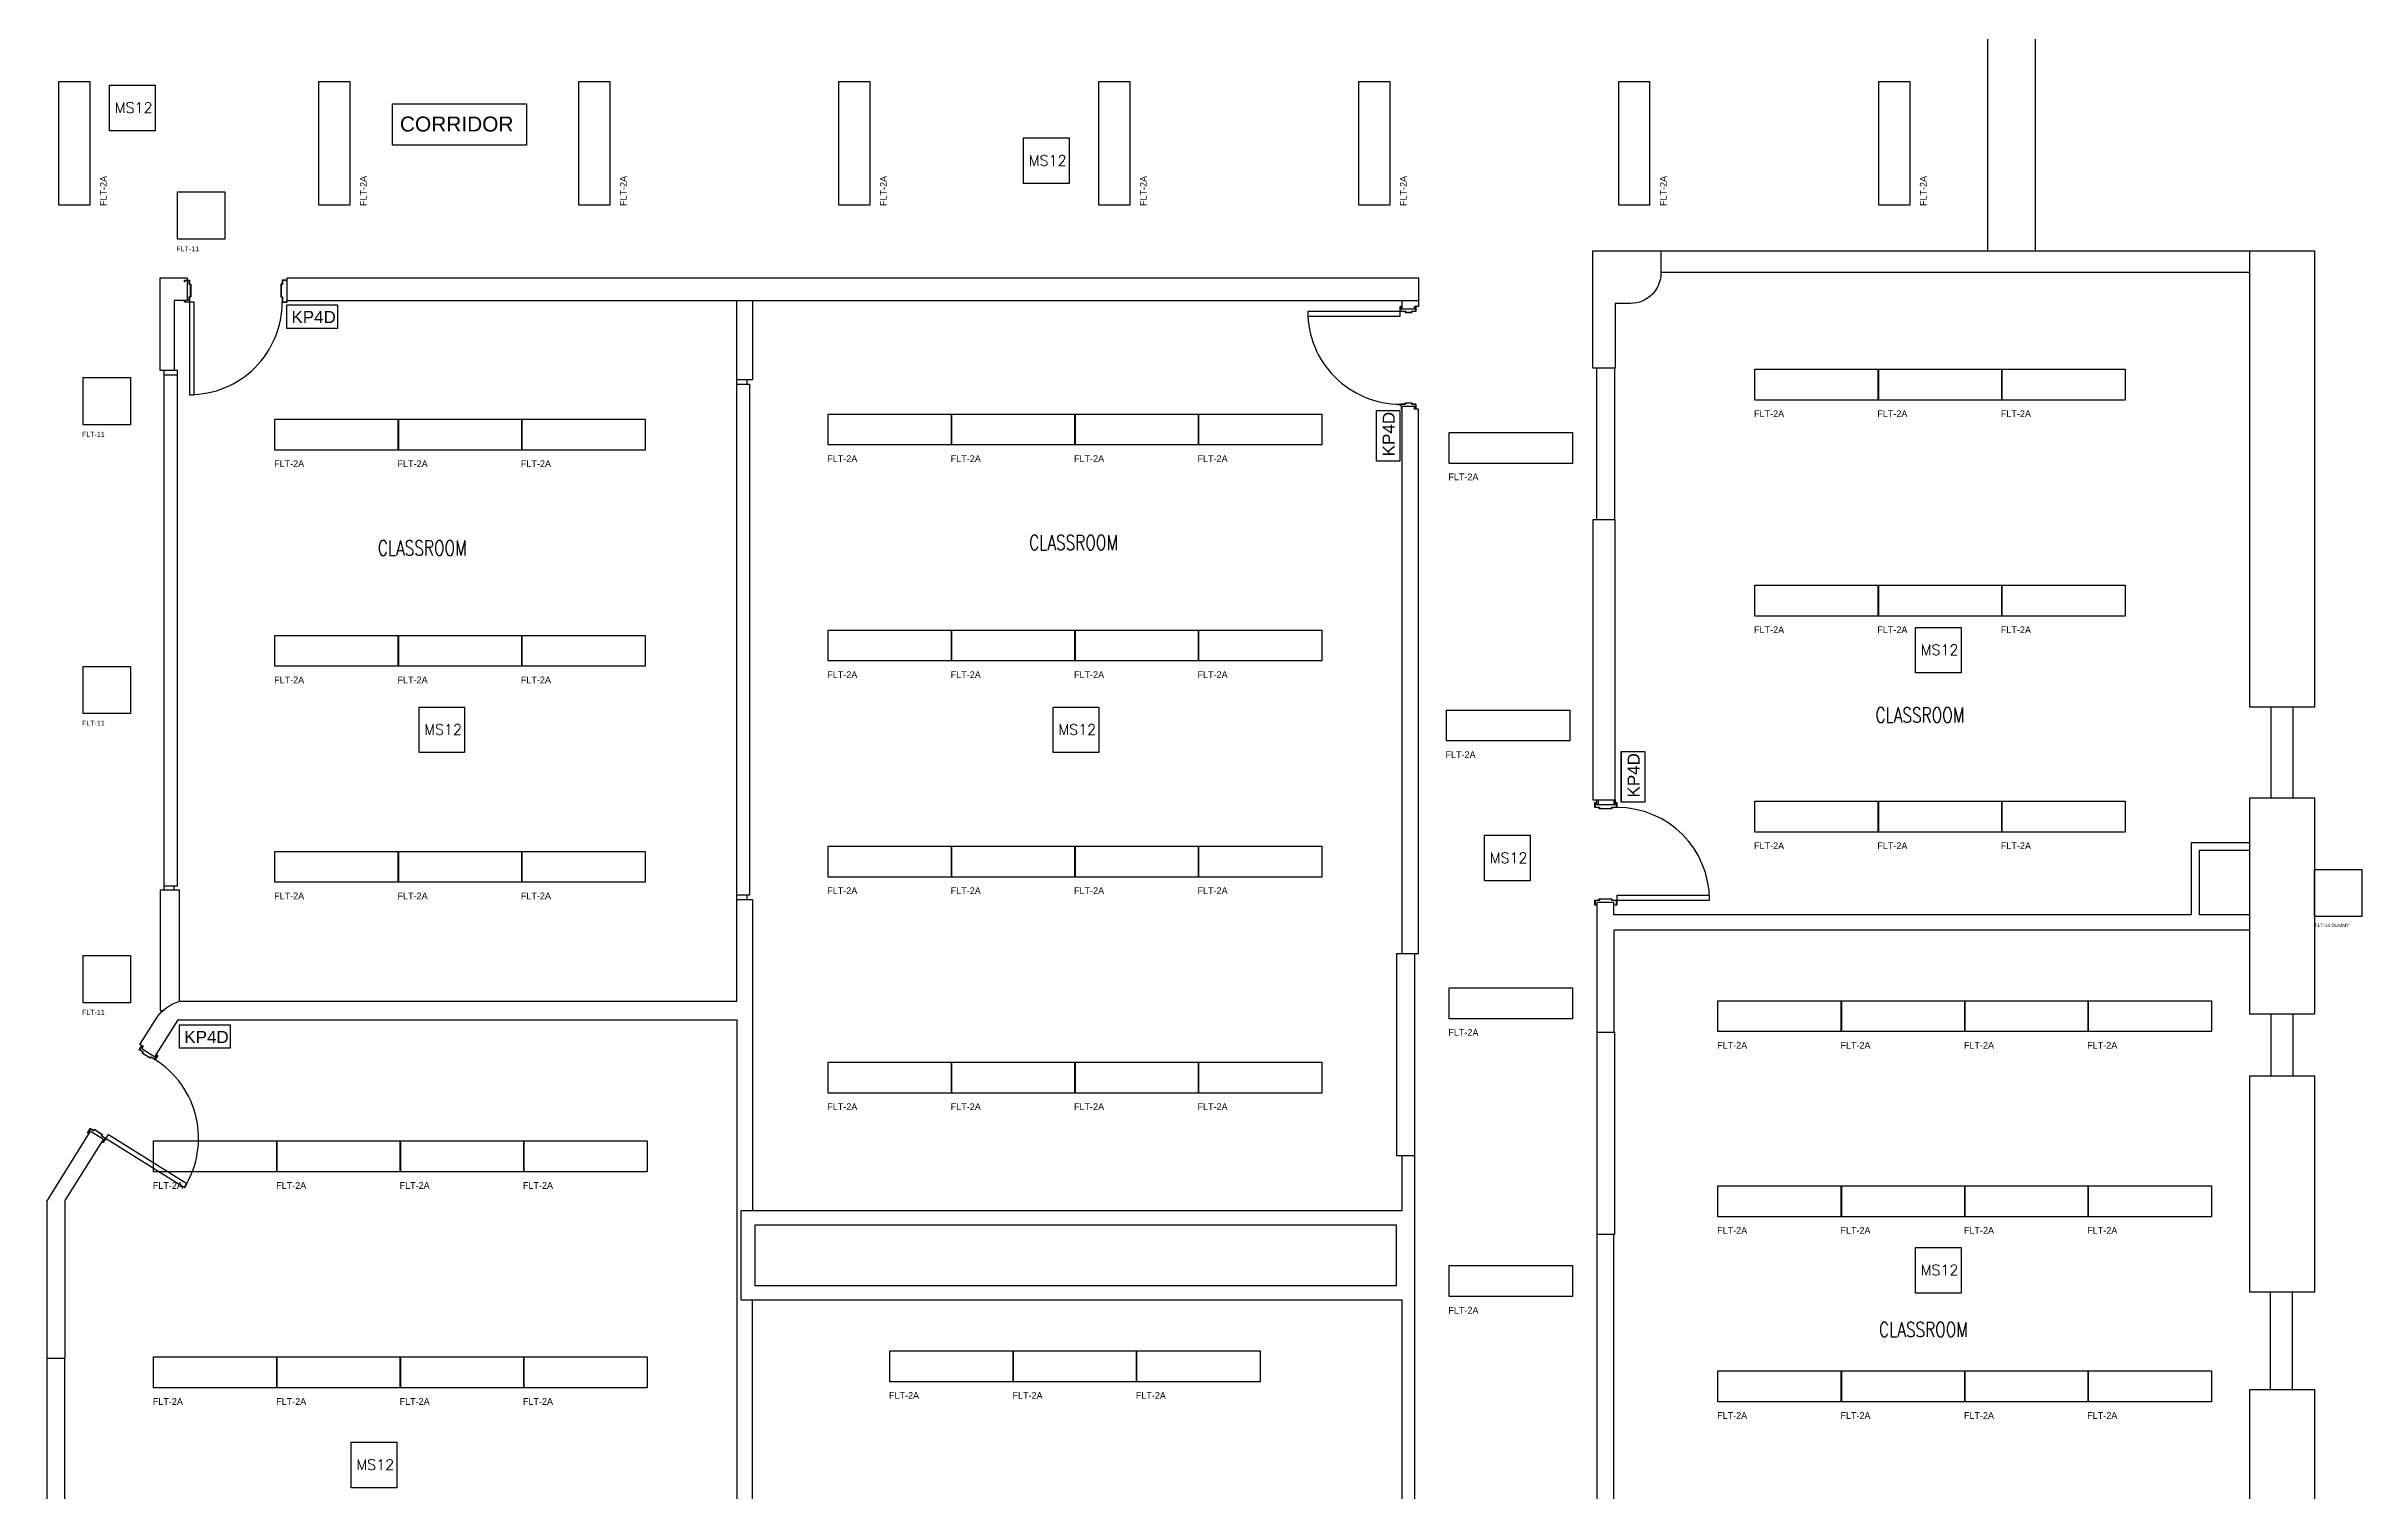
# Model space of a CAD drawing. Header units: feet. Extents: x 0 to 4382, y 0 to 3475.
# Drawn here: x 1947 to 3320, y 827 to 1684 of the extents above; entities that cross this region are included whole.
import ezdxf
from ezdxf.enums import TextEntityAlignment as Align

# ---------------------------------------------------------------- set-up
doc = ezdxf.new("R2018")
doc.units = ezdxf.units.FT
doc.header["$MEASUREMENT"] = 0
doc.layers.get('0').update_dxf_attribs({"color": 255})
for name, color, linetype in [('FLT-FIXTURES', 3, 'Continuous'), ('FLT-NOTES', 7, 'Continuous'), ('FLT-PERIPHERALS', 6, 'Continuous')]:
    doc.layers.add(name, color=color, linetype=linetype)
doc.styles.add('A101 Floor Plan-Level 100$0$Arial', font='arial.ttf', dxfattribs={"height": 147.52994})
doc.styles.add('SC-TEXT', font='romans.shx', dxfattribs={"width": 0.75})
doc.styles.add('SIMPLEX', font='simplex.shx')
doc.styles.get("Standard").update_dxf_attribs({"font": 'arial.ttf'})
doc.styles.add('Style-Arial', font='arial.ttf')

# ---------------------------------------------------------------- blocks, each defined once
blk = doc.blocks.new('FLT-2A')
at = {"layer": 'FLT-FIXTURES'}
blk.add_lwpolyline([(0, 18.3), (73.2, 18.3), (73.2, 0), (0, 0)], close=True, dxfattribs=at)
at = {"style": 'Style-Arial', "flags": 12}
blk.add_attdef('FLT-2A', text='', height=4, dxfattribs=at).set_placement((-0.5, -6.1), align=Align.TOP_LEFT)
blk = doc.blocks.new('FLT-11')
at = {"layer": 'FLT-FIXTURES'}
blk.add_lwpolyline([(0, 28), (28, 28), (28, 0), (0, 0)], close=True, dxfattribs=at)
blk.add_attdef('FLT-11', (-0.7, -7.2), '', height=3)
blk = doc.blocks.new('FLT-MS12')
at = {"layer": 'FLT-PERIPHERALS'}
blk.add_lwpolyline([(0, 27), (27, 27), (27, 0), (0, 0)], close=True, dxfattribs=at)
at = {"layer": 'FLT-PERIPHERALS', "insert": (3.1, 16.8), "char_height": 6.21, "attachment_point": 1, "style": 'SIMPLEX'}
blk.add_mtext('MS12', dxfattribs=at)
blk = doc.blocks.new('FLT-KP4D')
at = {"layer": 'FLT-PERIPHERALS', "lineweight": 30, "insert": (2.8, 10.3), "char_height": 7.2, "attachment_point": 1, "bg_fill": 2}
blk.add_mtext('KP4D', dxfattribs=at)
at = {"layer": 'FLT-PERIPHERALS'}
blk.add_lwpolyline([(0, 14), (30, 14), (30, 0), (0, 0)], close=True, dxfattribs=at)
blk = doc.blocks.new('FLT-14-DUMMY')
at = {"layer": 'FLT-FIXTURES'}
blk.add_lwpolyline([(0, 28), (28, 28), (28, 0), (0, 0)], close=True, dxfattribs=at)
blk.add_attdef('FLT-14-DUMMY', (0.2, -6.2), '', height=2)

msp = doc.modelspace()

# ---------------------------------------------------------------- linework, layer by layer
for p, q in [((2017.2, 1489.2), (2025.3, 1489.2)), ((2363, 1483.7), (2363, 1486.3)), ((2867.4, 1237.5), (2867.4, 1234.4)), ((2876.6, 1237.5), (2876.6, 1234.4)), ((2023.3, 1183.9), (2023.3, 1186.5)), ((2363, 1178.4), (2363, 1181)), ((2758.5, 1146.4), (2758.5, 522.4))]:
    msp.add_line(p, q)
for points in [[(3126.6, 1562.7), (3126.6, 2085.2), (3098.2, 2085.2), (3098.2, 1562.7)], [(2017.2, 1186.5), (2025.3, 1186.5), (2025.3, 1491.9), (2015, 1491.9), (2015, 1546.7), (2030.9, 1546.7), (2030.9, 1533.4), (2023.3, 1533.4), (2023.3, 1491.9)], [(2090.3, 1545.4), (2087.3, 1545.4), (2087.3, 1543), (2086.5, 1543), (2086.5, 1535.4), (2087.3, 1535.4), (2087.3, 1532.4), (2090.3, 1532.4), (2090.3, 1546.7), (2760.8, 1546.7), (2760.8, 1529.7), (2758.5, 1529.7)], [(2090.3, 1544.4), (2090.1, 1544.4), (2090.1, 1545.2), (2087.5, 1545.2), (2087.5, 1542.8), (2086.7, 1542.8), (2086.7, 1535.5), (2087.5, 1535.5), (2087.5, 1532.6), (2090.1, 1532.6), (2090.1, 1533.4), (2760.8, 1533.4)], [(3253.6, 1549.9), (2904.6, 1549.9)], [(2026.4, 1118.1), (2356.9, 1118.1), (2356.9, 1533.4)], [(2032.4, 1477.5), (2035.1, 1477.5), (2035.1, 1532.4), (2029.4, 1532.4), (2029.4, 1533.4)], [(2366, 1533.4), (2366, 1486.3), (2356.9, 1486.3)], [(2695.2, 1526.8), (2695.2, 1524.1), (2750.1, 1524.1), (2750.1, 1529.8), (2751, 1529.8)], [(2751, 1529.7), (2750.3, 1529.7), (2750.3, 1527), (2753.2, 1527), (2753.2, 1526.2), (2756.9, 1526.2), (2756.9, 1527), (2759.3, 1527), (2759.3, 1529.7)], [(2017.2, 1491.9), (2017.2, 1183.9)], [(2356.9, 1483.7), (2364.4, 1483.7), (2364.4, 1181), (2356.9, 1181)], [(2866.5, 1403.3), (2866.5, 1493.3)], [(2877, 1493.3), (2877, 1403.3)], [(2758.5, 1026.4), (2748, 1026.4), (2748, 1146.4), (2760.8, 1146.4), (2760.8, 1468.9), (2758.5, 1468.9), (2758.5, 1470.4), (2751, 1470.4), (2751, 1146.4)], [(2751, 1468.9), (2750.1, 1468.9), (2750.1, 1471.9)], [(2758.5, 1469.1), (2759.3, 1469.1), (2759.3, 1471.8), (2756.9, 1471.8), (2756.9, 1472.5), (2753.2, 1472.5), (2753.2, 1471.8), (2750.3, 1471.8), (2750.3, 1469.1), (2751, 1469.1)], [(2877.5, 1237.5), (2877.5, 1403.3), (2864.2, 1403.3), (2864.2, 1237.5), (2877.5, 1237.5), (2877.5, 1234.4), (2866.5, 1234.4), (2866.5, 1237.5)], [(3266.4, 1238.6), (3266.4, 1292.3)], [(3279.2, 1292.3), (3279.2, 1238.6)], [(2877.5, 1235.9), (2878.5, 1235.9), (2878.5, 1232.9), (2875.5, 1232.9), (2875.5, 1232.1), (2867.9, 1232.1), (2867.9, 1232.9), (2865.5, 1232.9), (2865.5, 1235.9), (2866.5, 1235.9)], [(2866.5, 1235.7), (2865.7, 1235.7), (2865.7, 1233.1), (2868.1, 1233.1), (2868.1, 1232.3), (2875.4, 1232.3), (2875.4, 1233.1), (2878.3, 1233.1), (2878.3, 1235.7), (2877.5, 1235.7)], [(3253.6, 1212), (3219, 1212), (3219, 1169.3), (2876.6, 1169.3), (2876.6, 1176.5), (2866.5, 1176.5), (2866.5, 791.4), (2876.6, 791.4), (2876.6, 979.8)], [(3253.6, 1169.3), (3223.8, 1169.3), (3223.8, 1207.6), (3253.6, 1207.6)], [(2866.5, 1175), (2865.5, 1175), (2865.5, 1178), (2867.9, 1178), (2867.9, 1178.8), (2875.5, 1178.8), (2875.5, 1178), (2933.4, 1178), (2933.4, 1180.7), (2878.5, 1180.7), (2878.5, 1175), (2877.5, 1175), (2877.5, 1175.2), (2878.3, 1175.2), (2878.3, 1177.8), (2875.4, 1177.8), (2875.4, 1178.6), (2868.1, 1178.6), (2868.1, 1177.8), (2865.7, 1177.8), (2865.7, 1175.2), (2866.5, 1175.2)], [(2356.9, 1178.4), (2366, 1178.4), (2366, 993.9)], [(3253.6, 1160.2), (2876.6, 1160.2), (2876.6, 1099.8)], [(2866.5, 1099.8), (2877, 1099.8), (2877, 979.8), (2866.5, 979.8)], [(3266.4, 1073.9), (3266.4, 1110.4)], [(3279.2, 1110.4), (3279.2, 1073.9)], [(2004.8, 1091.2), (2004.2, 1091.6), (2002.8, 1089.4), (2004.8, 1088.1), (2004.4, 1087.4), (2009, 1084.6), (2009.4, 1085.2), (2011.9, 1083.7), (2013.3, 1085.9), (2012.6, 1086.3)], [(2012.7, 1086.5), (2013.5, 1086), (2012, 1083.4)], [(1958.7, 906.6), (1958.7, 1000.1), (1981.3, 1036.1), (1973.5, 1041), (1947.5, 999.4)], [(1972.7, 1039.7), (1971.9, 1040.2), (1973.4, 1042.8), (1975.5, 1041.5), (1975.9, 1042.2), (1980.8, 1039.1), (1980.4, 1038.4), (2029.4, 1007.8)], [(1980.6, 1035), (1981.2, 1034.6), (1982.6, 1036.8), (1980.1, 1038.4), (1980.5, 1039), (1976, 1041.9), (1975.5, 1041.2), (1973.5, 1042.5), (1972.1, 1040.3), (1972.8, 1039.9)], [(2751, 1026.4), (2751, 993.9), (2359.2, 993.9), (2359.2, 941.1), (2751, 941.1), (2751, 642.4)], [(1947.7, 999.7), (1947.7, 619.9), (1948.2, 619.9), (1948.1, 619.7), (2170.7, 550.1), (2356.9, 550.1), (2356.9, 547.7), (2354.6, 547.7), (2354.6, 486.9), (2464.1, 456.6), (2467.7, 469.5), (2366, 497.5), (2366, 941.1)], [(3266, 888.1), (3266, 945.7)], [(3278.8, 945.7), (3278.8, 888.1)], [(1947.7, 906.6), (1958.2, 906.6), (1958.2, 683.3), (1947.7, 683.3)]]:
    msp.add_lwpolyline(points)
for points in [[(2904.6, 1562.7), (2904.6, 1549.6, -0.414214), (2886.6, 1531.6), (2877.5, 1531.6), (2877.5, 1493.3), (2864.2, 1493.3), (2864.2, 1562.7), (3292, 1562.7), (3292, 1292.3), (3253.6, 1292.3), (3253.6, 1562.7)], [(2029.6, 1533.4), (2029.6, 1532.6), (2032.2, 1532.6), (2032.2, 1535.5), (2033, 1535.5), (2033, 1542.8), (2032.2, 1542.8), (2032.2, 1545.2), (2029.6, 1545.2), (2029.6, 1544.4), (2029.4, 1544.4), (2029.4, 1545.4), (2032.4, 1545.4), (2032.4, 1543), (2033.2, 1543), (2033.2, 1535.4), (2032.4, 1535.4), (2032.4, 1477.5, 0.414214), (2087.3, 1532.4)], [(2751, 1533.4), (2751, 1528.3), (2758.5, 1528.3), (2758.5, 1529.8), (2759.4, 1529.8), (2759.4, 1526.8), (2757, 1526.8), (2757, 1526.1), (2753, 1526.1), (2753, 1526.8), (2695.2, 1526.8, 0.414214), (2750.1, 1471.9), (2753, 1471.9), (2753, 1472.7), (2757, 1472.7), (2757, 1471.9), (2759.4, 1471.9), (2759.4, 1468.9)], [(2004.9, 1091.2), (2002.9, 1092.4), (2013.1, 1108.7, -0.158784), (2026.4, 1118.1), (2026.4, 1183.9), (2015, 1183.9), (2015, 1112.6), (2017.3, 1112.6)], [(1980.5, 1034.8), (1981.3, 1034.3), (1984.3, 1039.2), (2030.8, 1010.1), (2029.4, 1007.8, 0.414214), (2012, 1083.4), (2009.5, 1085), (2009, 1084.3), (2004.2, 1087.4), (2004.6, 1088.1), (2002.5, 1089.3), (2004.1, 1091.9), (2004.9, 1091.4), (2004.1, 1090.1), (2011.9, 1085.2), (2025.6, 1107.1), (2356.9, 1107.1), (2356.9, 557.5), (2183.9, 557.5), (2114, 579.4), (2110.7, 568.8)]]:
    msp.add_lwpolyline(points, format="xyb")
for points in [[(3253.6, 1238.6), (3292, 1238.6), (3292, 1110.4), (3253.6, 1110.4)], [(3253.6, 1073.9), (3292, 1073.9), (3292, 945.7), (3253.6, 945.7)], [(2747.7, 985.5), (2747.7, 949.5), (2367.6, 949.5), (2367.6, 985.5)], [(3253.6, 888.1), (3292, 888.1), (3292, 715.2), (3253.6, 715.2)]]:
    msp.add_lwpolyline(points, close=True)
msp.add_arc((2878.5, 1178), 54.9, 0, 90)

# ---------------------------------------------------------------- block references
at = {"layer": 'FLT-FIXTURES'}
ref = msp.add_blockref('FLT-2A', (1973.2, 1589.8), dxfattribs=dict(at, rotation=90))
lines = msp.add_mtext('FLT-2A', dxfattribs={"layer": '0', "insert": (1979.3, 1589.3), "char_height": 4, "attachment_point": 1, "rotation": 90, "style": 'Style-Arial'})
ref.add_attrib('FLT-2A', '', (1979.3, 1589.3)).embed_mtext(lines)
ref = msp.add_blockref('FLT-2A', (2127.4, 1589.8), dxfattribs=dict(at, rotation=90))
lines = msp.add_mtext('FLT-2A', dxfattribs={"layer": '0', "insert": (2133.4, 1589.3), "char_height": 4, "attachment_point": 1, "rotation": 90, "style": 'Style-Arial'})
ref.add_attrib('FLT-2A', '', (2133.4, 1589.3)).embed_mtext(lines)
ref = msp.add_blockref('FLT-2A', (2281.5, 1589.8), dxfattribs=dict(at, rotation=90))
lines = msp.add_mtext('FLT-2A', dxfattribs={"layer": '0', "insert": (2287.5, 1589.3), "char_height": 4, "attachment_point": 1, "rotation": 90, "style": 'Style-Arial'})
ref.add_attrib('FLT-2A', '', (2287.5, 1589.3)).embed_mtext(lines)
ref = msp.add_blockref('FLT-2A', (2435.6, 1589.8), dxfattribs=dict(at, rotation=90))
lines = msp.add_mtext('FLT-2A', dxfattribs={"layer": '0', "insert": (2441.7, 1589.3), "char_height": 4, "attachment_point": 1, "rotation": 90, "style": 'Style-Arial'})
ref.add_attrib('FLT-2A', '', (2441.7, 1589.3)).embed_mtext(lines)
ref = msp.add_blockref('FLT-2A', (2589.7, 1589.8), dxfattribs=dict(at, rotation=90))
lines = msp.add_mtext('FLT-2A', dxfattribs={"layer": '0', "insert": (2595.8, 1589.3), "char_height": 4, "attachment_point": 1, "rotation": 90, "style": 'Style-Arial'})
ref.add_attrib('FLT-2A', '', (2595.8, 1589.3)).embed_mtext(lines)
ref = msp.add_blockref('FLT-2A', (2743.8, 1589.8), dxfattribs=dict(at, rotation=90))
lines = msp.add_mtext('FLT-2A', dxfattribs={"layer": '0', "insert": (2749.9, 1589.3), "char_height": 4, "attachment_point": 1, "rotation": 90, "style": 'Style-Arial'})
ref.add_attrib('FLT-2A', '', (2749.9, 1589.3)).embed_mtext(lines)
ref = msp.add_blockref('FLT-2A', (2897.9, 1589.8), dxfattribs=dict(at, rotation=90))
lines = msp.add_mtext('FLT-2A', dxfattribs={"layer": '0', "insert": (2904, 1589.3), "char_height": 4, "attachment_point": 1, "rotation": 90, "style": 'Style-Arial'})
ref.add_attrib('FLT-2A', '', (2904, 1589.3)).embed_mtext(lines)
ref = msp.add_blockref('FLT-2A', (3052.1, 1589.8), dxfattribs=dict(at, rotation=90))
lines = msp.add_mtext('FLT-2A', dxfattribs={"layer": '0', "insert": (3058.1, 1589.3), "char_height": 4, "attachment_point": 1, "rotation": 90, "style": 'Style-Arial'})
ref.add_attrib('FLT-2A', '', (3058.1, 1589.3)).embed_mtext(lines)
for name, p, values in [('FLT-11', (2025.3, 1569.7), {'FLT-11': 'FLT-11'}), ('FLT-11', (1969.3, 1459.7), {'FLT-11': 'FLT-11'}), ('FLT-11', (1969.3, 1288.5), {'FLT-11': 'FLT-11'}), ('FLT-14-DUMMY', (3292, 1168.2), {'FLT-14-DUMMY': 'FLT-14-DUMMY'}), ('FLT-11', (1969.3, 1117.2), {'FLT-11': 'FLT-11'})]:
    msp.add_blockref(name, p, dxfattribs=at).add_auto_attribs(values)
ref = msp.add_blockref('FLT-2A', (2960.3, 1474.3), dxfattribs=at)
lines = msp.add_mtext('FLT-2A', dxfattribs={"layer": '0', "insert": (2959.8, 1468.2), "char_height": 4, "attachment_point": 1, "style": 'Style-Arial'})
ref.add_attrib('FLT-2A', '', (2959.8, 1468.2)).embed_mtext(lines)
ref = msp.add_blockref('FLT-2A', (3033.4, 1474.3), dxfattribs=at)
lines = msp.add_mtext('FLT-2A', dxfattribs={"layer": '0', "insert": (3032.9, 1468.2), "char_height": 4, "attachment_point": 1, "style": 'Style-Arial'})
ref.add_attrib('FLT-2A', '', (3032.9, 1468.2)).embed_mtext(lines)
ref = msp.add_blockref('FLT-2A', (3106.6, 1474.3), dxfattribs=at)
lines = msp.add_mtext('FLT-2A', dxfattribs={"layer": '0', "insert": (3106.1, 1468.2), "char_height": 4, "attachment_point": 1, "style": 'Style-Arial'})
ref.add_attrib('FLT-2A', '', (3106.1, 1468.2)).embed_mtext(lines)
ref = msp.add_blockref('FLT-2A', (2083, 1444.6), dxfattribs=at)
lines = msp.add_mtext('FLT-2A', dxfattribs={"layer": '0', "insert": (2082.5, 1438.6), "char_height": 4, "attachment_point": 1, "style": 'Style-Arial'})
ref.add_attrib('FLT-2A', '', (2082.5, 1438.6)).embed_mtext(lines)
ref = msp.add_blockref('FLT-2A', (2156.1, 1444.6), dxfattribs=at)
lines = msp.add_mtext('FLT-2A', dxfattribs={"layer": '0', "insert": (2155.7, 1438.6), "char_height": 4, "attachment_point": 1, "style": 'Style-Arial'})
ref.add_attrib('FLT-2A', '', (2155.7, 1438.6)).embed_mtext(lines)
ref = msp.add_blockref('FLT-2A', (2229.3, 1444.6), dxfattribs=at)
lines = msp.add_mtext('FLT-2A', dxfattribs={"layer": '0', "insert": (2228.8, 1438.6), "char_height": 4, "attachment_point": 1, "style": 'Style-Arial'})
ref.add_attrib('FLT-2A', '', (2228.8, 1438.6)).embed_mtext(lines)
ref = msp.add_blockref('FLT-2A', (2410.9, 1447.7), dxfattribs=at)
lines = msp.add_mtext('FLT-2A', dxfattribs={"layer": '0', "insert": (2410.4, 1441.6), "char_height": 4, "attachment_point": 1, "style": 'Style-Arial'})
ref.add_attrib('FLT-2A', '', (2410.4, 1441.6)).embed_mtext(lines)
ref = msp.add_blockref('FLT-2A', (2484.1, 1447.7), dxfattribs=at)
lines = msp.add_mtext('FLT-2A', dxfattribs={"layer": '0', "insert": (2483.6, 1441.6), "char_height": 4, "attachment_point": 1, "style": 'Style-Arial'})
ref.add_attrib('FLT-2A', '', (2483.6, 1441.6)).embed_mtext(lines)
ref = msp.add_blockref('FLT-2A', (2557.2, 1447.7), dxfattribs=at)
lines = msp.add_mtext('FLT-2A', dxfattribs={"layer": '0', "insert": (2556.7, 1441.6), "char_height": 4, "attachment_point": 1, "style": 'Style-Arial'})
ref.add_attrib('FLT-2A', '', (2556.7, 1441.6)).embed_mtext(lines)
ref = msp.add_blockref('FLT-2A', (2630.4, 1447.7), dxfattribs=at)
lines = msp.add_mtext('FLT-2A', dxfattribs={"layer": '0', "insert": (2629.9, 1441.6), "char_height": 4, "attachment_point": 1, "style": 'Style-Arial'})
ref.add_attrib('FLT-2A', '', (2629.9, 1441.6)).embed_mtext(lines)
ref = msp.add_blockref('FLT-2A', (2779, 1436.8), dxfattribs=at)
lines = msp.add_mtext('FLT-2A', dxfattribs={"layer": '0', "insert": (2778.6, 1430.8), "char_height": 4, "attachment_point": 1, "style": 'Style-Arial'})
ref.add_attrib('FLT-2A', '', (2778.6, 1430.8)).embed_mtext(lines)
ref = msp.add_blockref('FLT-2A', (2960.3, 1346.3), dxfattribs=at)
lines = msp.add_mtext('FLT-2A', dxfattribs={"layer": '0', "insert": (2959.8, 1340.2), "char_height": 4, "attachment_point": 1, "style": 'Style-Arial'})
ref.add_attrib('FLT-2A', '', (2959.8, 1340.2)).embed_mtext(lines)
ref = msp.add_blockref('FLT-2A', (3033.4, 1346.3), dxfattribs=at)
lines = msp.add_mtext('FLT-2A', dxfattribs={"layer": '0', "insert": (3032.9, 1340.2), "char_height": 4, "attachment_point": 1, "style": 'Style-Arial'})
ref.add_attrib('FLT-2A', '', (3032.9, 1340.2)).embed_mtext(lines)
ref = msp.add_blockref('FLT-2A', (3106.6, 1346.3), dxfattribs=at)
lines = msp.add_mtext('FLT-2A', dxfattribs={"layer": '0', "insert": (3106.1, 1340.2), "char_height": 4, "attachment_point": 1, "style": 'Style-Arial'})
ref.add_attrib('FLT-2A', '', (3106.1, 1340.2)).embed_mtext(lines)
ref = msp.add_blockref('FLT-2A', (2083, 1316.6), dxfattribs=at)
lines = msp.add_mtext('FLT-2A', dxfattribs={"layer": '0', "insert": (2082.5, 1310.5), "char_height": 4, "attachment_point": 1, "style": 'Style-Arial'})
ref.add_attrib('FLT-2A', '', (2082.5, 1310.5)).embed_mtext(lines)
ref = msp.add_blockref('FLT-2A', (2156.1, 1316.6), dxfattribs=at)
lines = msp.add_mtext('FLT-2A', dxfattribs={"layer": '0', "insert": (2155.7, 1310.5), "char_height": 4, "attachment_point": 1, "style": 'Style-Arial'})
ref.add_attrib('FLT-2A', '', (2155.7, 1310.5)).embed_mtext(lines)
ref = msp.add_blockref('FLT-2A', (2229.3, 1316.6), dxfattribs=at)
lines = msp.add_mtext('FLT-2A', dxfattribs={"layer": '0', "insert": (2228.8, 1310.5), "char_height": 4, "attachment_point": 1, "style": 'Style-Arial'})
ref.add_attrib('FLT-2A', '', (2228.8, 1310.5)).embed_mtext(lines)
ref = msp.add_blockref('FLT-2A', (2410.9, 1319.7), dxfattribs=at)
lines = msp.add_mtext('FLT-2A', dxfattribs={"layer": '0', "insert": (2410.4, 1313.6), "char_height": 4, "attachment_point": 1, "style": 'Style-Arial'})
ref.add_attrib('FLT-2A', '', (2410.4, 1313.6)).embed_mtext(lines)
ref = msp.add_blockref('FLT-2A', (2484.1, 1319.7), dxfattribs=at)
lines = msp.add_mtext('FLT-2A', dxfattribs={"layer": '0', "insert": (2483.6, 1313.6), "char_height": 4, "attachment_point": 1, "style": 'Style-Arial'})
ref.add_attrib('FLT-2A', '', (2483.6, 1313.6)).embed_mtext(lines)
ref = msp.add_blockref('FLT-2A', (2557.2, 1319.7), dxfattribs=at)
lines = msp.add_mtext('FLT-2A', dxfattribs={"layer": '0', "insert": (2556.7, 1313.6), "char_height": 4, "attachment_point": 1, "style": 'Style-Arial'})
ref.add_attrib('FLT-2A', '', (2556.7, 1313.6)).embed_mtext(lines)
ref = msp.add_blockref('FLT-2A', (2630.4, 1319.7), dxfattribs=at)
lines = msp.add_mtext('FLT-2A', dxfattribs={"layer": '0', "insert": (2629.9, 1313.6), "char_height": 4, "attachment_point": 1, "style": 'Style-Arial'})
ref.add_attrib('FLT-2A', '', (2629.9, 1313.6)).embed_mtext(lines)
ref = msp.add_blockref('FLT-2A', (2777.4, 1272.3), dxfattribs=at)
lines = msp.add_mtext('FLT-2A', dxfattribs={"layer": '0', "insert": (2776.9, 1266.2), "char_height": 4, "attachment_point": 1, "style": 'Style-Arial'})
ref.add_attrib('FLT-2A', '', (2776.9, 1266.2)).embed_mtext(lines)
ref = msp.add_blockref('FLT-2A', (2960.3, 1218.3), dxfattribs=at)
lines = msp.add_mtext('FLT-2A', dxfattribs={"layer": '0', "insert": (2959.8, 1212.2), "char_height": 4, "attachment_point": 1, "style": 'Style-Arial'})
ref.add_attrib('FLT-2A', '', (2959.8, 1212.2)).embed_mtext(lines)
ref = msp.add_blockref('FLT-2A', (3033.4, 1218.3), dxfattribs=at)
lines = msp.add_mtext('FLT-2A', dxfattribs={"layer": '0', "insert": (3032.9, 1212.2), "char_height": 4, "attachment_point": 1, "style": 'Style-Arial'})
ref.add_attrib('FLT-2A', '', (3032.9, 1212.2)).embed_mtext(lines)
ref = msp.add_blockref('FLT-2A', (3106.6, 1218.3), dxfattribs=at)
lines = msp.add_mtext('FLT-2A', dxfattribs={"layer": '0', "insert": (3106.1, 1212.2), "char_height": 4, "attachment_point": 1, "style": 'Style-Arial'})
ref.add_attrib('FLT-2A', '', (3106.1, 1212.2)).embed_mtext(lines)
ref = msp.add_blockref('FLT-2A', (2410.9, 1191.7), dxfattribs=at)
lines = msp.add_mtext('FLT-2A', dxfattribs={"layer": '0', "insert": (2410.4, 1185.6), "char_height": 4, "attachment_point": 1, "style": 'Style-Arial'})
ref.add_attrib('FLT-2A', '', (2410.4, 1185.6)).embed_mtext(lines)
ref = msp.add_blockref('FLT-2A', (2484.1, 1191.7), dxfattribs=at)
lines = msp.add_mtext('FLT-2A', dxfattribs={"layer": '0', "insert": (2483.6, 1185.6), "char_height": 4, "attachment_point": 1, "style": 'Style-Arial'})
ref.add_attrib('FLT-2A', '', (2483.6, 1185.6)).embed_mtext(lines)
ref = msp.add_blockref('FLT-2A', (2557.2, 1191.7), dxfattribs=at)
lines = msp.add_mtext('FLT-2A', dxfattribs={"layer": '0', "insert": (2556.7, 1185.6), "char_height": 4, "attachment_point": 1, "style": 'Style-Arial'})
ref.add_attrib('FLT-2A', '', (2556.7, 1185.6)).embed_mtext(lines)
ref = msp.add_blockref('FLT-2A', (2630.4, 1191.7), dxfattribs=at)
lines = msp.add_mtext('FLT-2A', dxfattribs={"layer": '0', "insert": (2629.9, 1185.6), "char_height": 4, "attachment_point": 1, "style": 'Style-Arial'})
ref.add_attrib('FLT-2A', '', (2629.9, 1185.6)).embed_mtext(lines)
ref = msp.add_blockref('FLT-2A', (2083, 1188.6), dxfattribs=at)
lines = msp.add_mtext('FLT-2A', dxfattribs={"layer": '0', "insert": (2082.5, 1182.5), "char_height": 4, "attachment_point": 1, "style": 'Style-Arial'})
ref.add_attrib('FLT-2A', '', (2082.5, 1182.5)).embed_mtext(lines)
ref = msp.add_blockref('FLT-2A', (2156.1, 1188.6), dxfattribs=at)
lines = msp.add_mtext('FLT-2A', dxfattribs={"layer": '0', "insert": (2155.7, 1182.5), "char_height": 4, "attachment_point": 1, "style": 'Style-Arial'})
ref.add_attrib('FLT-2A', '', (2155.7, 1182.5)).embed_mtext(lines)
ref = msp.add_blockref('FLT-2A', (2229.3, 1188.6), dxfattribs=at)
lines = msp.add_mtext('FLT-2A', dxfattribs={"layer": '0', "insert": (2228.8, 1182.5), "char_height": 4, "attachment_point": 1, "style": 'Style-Arial'})
ref.add_attrib('FLT-2A', '', (2228.8, 1182.5)).embed_mtext(lines)
ref = msp.add_blockref('FLT-2A', (2779, 1107.7), dxfattribs=at)
lines = msp.add_mtext('FLT-2A', dxfattribs={"layer": '0', "insert": (2778.6, 1101.6), "char_height": 4, "attachment_point": 1, "style": 'Style-Arial'})
ref.add_attrib('FLT-2A', '', (2778.6, 1101.6)).embed_mtext(lines)
ref = msp.add_blockref('FLT-2A', (2938.4, 1100.1), dxfattribs=at)
lines = msp.add_mtext('FLT-2A', dxfattribs={"layer": '0', "insert": (2937.9, 1094), "char_height": 4, "attachment_point": 1, "style": 'Style-Arial'})
ref.add_attrib('FLT-2A', '', (2937.9, 1094)).embed_mtext(lines)
ref = msp.add_blockref('FLT-2A', (3011.5, 1100.1), dxfattribs=at)
lines = msp.add_mtext('FLT-2A', dxfattribs={"layer": '0', "insert": (3011, 1094), "char_height": 4, "attachment_point": 1, "style": 'Style-Arial'})
ref.add_attrib('FLT-2A', '', (3011, 1094)).embed_mtext(lines)
ref = msp.add_blockref('FLT-2A', (3084.7, 1100.1), dxfattribs=at)
lines = msp.add_mtext('FLT-2A', dxfattribs={"layer": '0', "insert": (3084.2, 1094), "char_height": 4, "attachment_point": 1, "style": 'Style-Arial'})
ref.add_attrib('FLT-2A', '', (3084.2, 1094)).embed_mtext(lines)
ref = msp.add_blockref('FLT-2A', (3157.8, 1100.1), dxfattribs=at)
lines = msp.add_mtext('FLT-2A', dxfattribs={"layer": '0', "insert": (3157.3, 1094), "char_height": 4, "attachment_point": 1, "style": 'Style-Arial'})
ref.add_attrib('FLT-2A', '', (3157.3, 1094)).embed_mtext(lines)
ref = msp.add_blockref('FLT-2A', (2410.9, 1063.7), dxfattribs=at)
lines = msp.add_mtext('FLT-2A', dxfattribs={"layer": '0', "insert": (2410.4, 1057.6), "char_height": 4, "attachment_point": 1, "style": 'Style-Arial'})
ref.add_attrib('FLT-2A', '', (2410.4, 1057.6)).embed_mtext(lines)
ref = msp.add_blockref('FLT-2A', (2484.1, 1063.7), dxfattribs=at)
lines = msp.add_mtext('FLT-2A', dxfattribs={"layer": '0', "insert": (2483.6, 1057.6), "char_height": 4, "attachment_point": 1, "style": 'Style-Arial'})
ref.add_attrib('FLT-2A', '', (2483.6, 1057.6)).embed_mtext(lines)
ref = msp.add_blockref('FLT-2A', (2557.2, 1063.7), dxfattribs=at)
lines = msp.add_mtext('FLT-2A', dxfattribs={"layer": '0', "insert": (2556.7, 1057.6), "char_height": 4, "attachment_point": 1, "style": 'Style-Arial'})
ref.add_attrib('FLT-2A', '', (2556.7, 1057.6)).embed_mtext(lines)
ref = msp.add_blockref('FLT-2A', (2630.4, 1063.7), dxfattribs=at)
lines = msp.add_mtext('FLT-2A', dxfattribs={"layer": '0', "insert": (2629.9, 1057.6), "char_height": 4, "attachment_point": 1, "style": 'Style-Arial'})
ref.add_attrib('FLT-2A', '', (2629.9, 1057.6)).embed_mtext(lines)
ref = msp.add_blockref('FLT-2A', (2011, 1017), dxfattribs=at)
lines = msp.add_mtext('FLT-2A', dxfattribs={"layer": '0', "insert": (2010.6, 1010.9), "char_height": 4, "attachment_point": 1, "style": 'Style-Arial'})
ref.add_attrib('FLT-2A', '', (2010.6, 1010.9)).embed_mtext(lines)
ref = msp.add_blockref('FLT-2A', (2084.2, 1017), dxfattribs=at)
lines = msp.add_mtext('FLT-2A', dxfattribs={"layer": '0', "insert": (2083.7, 1010.9), "char_height": 4, "attachment_point": 1, "style": 'Style-Arial'})
ref.add_attrib('FLT-2A', '', (2083.7, 1010.9)).embed_mtext(lines)
ref = msp.add_blockref('FLT-2A', (2157.3, 1017), dxfattribs=at)
lines = msp.add_mtext('FLT-2A', dxfattribs={"layer": '0', "insert": (2156.9, 1010.9), "char_height": 4, "attachment_point": 1, "style": 'Style-Arial'})
ref.add_attrib('FLT-2A', '', (2156.9, 1010.9)).embed_mtext(lines)
ref = msp.add_blockref('FLT-2A', (2230.5, 1017), dxfattribs=at)
lines = msp.add_mtext('FLT-2A', dxfattribs={"layer": '0', "insert": (2230, 1010.9), "char_height": 4, "attachment_point": 1, "style": 'Style-Arial'})
ref.add_attrib('FLT-2A', '', (2230, 1010.9)).embed_mtext(lines)
ref = msp.add_blockref('FLT-2A', (2938.4, 990.4), dxfattribs=at)
lines = msp.add_mtext('FLT-2A', dxfattribs={"layer": '0', "insert": (2937.9, 984.3), "char_height": 4, "attachment_point": 1, "style": 'Style-Arial'})
ref.add_attrib('FLT-2A', '', (2937.9, 984.3)).embed_mtext(lines)
ref = msp.add_blockref('FLT-2A', (3011.5, 990.4), dxfattribs=at)
lines = msp.add_mtext('FLT-2A', dxfattribs={"layer": '0', "insert": (3011, 984.3), "char_height": 4, "attachment_point": 1, "style": 'Style-Arial'})
ref.add_attrib('FLT-2A', '', (3011, 984.3)).embed_mtext(lines)
ref = msp.add_blockref('FLT-2A', (3084.7, 990.4), dxfattribs=at)
lines = msp.add_mtext('FLT-2A', dxfattribs={"layer": '0', "insert": (3084.2, 984.3), "char_height": 4, "attachment_point": 1, "style": 'Style-Arial'})
ref.add_attrib('FLT-2A', '', (3084.2, 984.3)).embed_mtext(lines)
ref = msp.add_blockref('FLT-2A', (3157.8, 990.4), dxfattribs=at)
lines = msp.add_mtext('FLT-2A', dxfattribs={"layer": '0', "insert": (3157.3, 984.3), "char_height": 4, "attachment_point": 1, "style": 'Style-Arial'})
ref.add_attrib('FLT-2A', '', (3157.3, 984.3)).embed_mtext(lines)
ref = msp.add_blockref('FLT-2A', (2779, 943.1), dxfattribs=at)
lines = msp.add_mtext('FLT-2A', dxfattribs={"layer": '0', "insert": (2778.6, 937), "char_height": 4, "attachment_point": 1, "style": 'Style-Arial'})
ref.add_attrib('FLT-2A', '', (2778.6, 937)).embed_mtext(lines)
ref = msp.add_blockref('FLT-2A', (2011, 889), dxfattribs=at)
lines = msp.add_mtext('FLT-2A', dxfattribs={"layer": '0', "insert": (2010.6, 882.9), "char_height": 4, "attachment_point": 1, "style": 'Style-Arial'})
ref.add_attrib('FLT-2A', '', (2010.6, 882.9)).embed_mtext(lines)
ref = msp.add_blockref('FLT-2A', (2084.2, 889), dxfattribs=at)
lines = msp.add_mtext('FLT-2A', dxfattribs={"layer": '0', "insert": (2083.7, 882.9), "char_height": 4, "attachment_point": 1, "style": 'Style-Arial'})
ref.add_attrib('FLT-2A', '', (2083.7, 882.9)).embed_mtext(lines)
ref = msp.add_blockref('FLT-2A', (2157.3, 889), dxfattribs=at)
lines = msp.add_mtext('FLT-2A', dxfattribs={"layer": '0', "insert": (2156.9, 882.9), "char_height": 4, "attachment_point": 1, "style": 'Style-Arial'})
ref.add_attrib('FLT-2A', '', (2156.9, 882.9)).embed_mtext(lines)
ref = msp.add_blockref('FLT-2A', (2230.5, 889), dxfattribs=at)
lines = msp.add_mtext('FLT-2A', dxfattribs={"layer": '0', "insert": (2230, 882.9), "char_height": 4, "attachment_point": 1, "style": 'Style-Arial'})
ref.add_attrib('FLT-2A', '', (2230, 882.9)).embed_mtext(lines)
ref = msp.add_blockref('FLT-2A', (2447.5, 892.6), dxfattribs=at)
lines = msp.add_mtext('FLT-2A', dxfattribs={"layer": '0', "insert": (2447, 886.5), "char_height": 4, "attachment_point": 1, "style": 'Style-Arial'})
ref.add_attrib('FLT-2A', '', (2447, 886.5)).embed_mtext(lines)
ref = msp.add_blockref('FLT-2A', (2520.6, 892.6), dxfattribs=at)
lines = msp.add_mtext('FLT-2A', dxfattribs={"layer": '0', "insert": (2520.2, 886.5), "char_height": 4, "attachment_point": 1, "style": 'Style-Arial'})
ref.add_attrib('FLT-2A', '', (2520.2, 886.5)).embed_mtext(lines)
ref = msp.add_blockref('FLT-2A', (2593.8, 892.6), dxfattribs=at)
lines = msp.add_mtext('FLT-2A', dxfattribs={"layer": '0', "insert": (2593.3, 886.5), "char_height": 4, "attachment_point": 1, "style": 'Style-Arial'})
ref.add_attrib('FLT-2A', '', (2593.3, 886.5)).embed_mtext(lines)
ref = msp.add_blockref('FLT-2A', (2938.4, 880.7), dxfattribs=at)
lines = msp.add_mtext('FLT-2A', dxfattribs={"layer": '0', "insert": (2937.9, 874.6), "char_height": 4, "attachment_point": 1, "style": 'Style-Arial'})
ref.add_attrib('FLT-2A', '', (2937.9, 874.6)).embed_mtext(lines)
ref = msp.add_blockref('FLT-2A', (3011.5, 880.7), dxfattribs=at)
lines = msp.add_mtext('FLT-2A', dxfattribs={"layer": '0', "insert": (3011, 874.6), "char_height": 4, "attachment_point": 1, "style": 'Style-Arial'})
ref.add_attrib('FLT-2A', '', (3011, 874.6)).embed_mtext(lines)
ref = msp.add_blockref('FLT-2A', (3084.7, 880.7), dxfattribs=at)
lines = msp.add_mtext('FLT-2A', dxfattribs={"layer": '0', "insert": (3084.2, 874.6), "char_height": 4, "attachment_point": 1, "style": 'Style-Arial'})
ref.add_attrib('FLT-2A', '', (3084.2, 874.6)).embed_mtext(lines)
ref = msp.add_blockref('FLT-2A', (3157.8, 880.7), dxfattribs=at)
lines = msp.add_mtext('FLT-2A', dxfattribs={"layer": '0', "insert": (3157.3, 874.6), "char_height": 4, "attachment_point": 1, "style": 'Style-Arial'})
ref.add_attrib('FLT-2A', '', (3157.3, 874.6)).embed_mtext(lines)
at = {"layer": 'FLT-PERIPHERALS'}
for p in [(1985, 1633.9), (2526.8, 1602.6), (3055.5, 1312.6), (2168.4, 1265.4), (2544.3, 1265.4), (2800, 1189.4), (3055.5, 945.1), (2128.2, 829.8)]:
    msp.add_blockref('FLT-MS12', p, dxfattribs=at)

# ---------------------------------------------------------------- texts
at = {"layer": 'FLT-NOTES', "char_height": 8.85, "attachment_point": 1, "line_spacing_factor": 0.938532, "bg_fill": 3, "box_fill_scale": 1.25, "bg_fill_color": 7, "bg_fill_transparency": 0}
for s, insert, width, style in [('CORRIDOR', (2157.1, 1642.3), 48.05, 'A101 Floor Plan-Level 100$0$Arial'), ('CLASSROOM', (2530.1, 1394.3), 84.222, 'SC-TEXT')]:
    msp.add_mtext(s, dxfattribs=dict(at, insert=insert, width=width, style=style))

# ---------------------------------------------------------------- next in the draw order: linework, layer by layer
at = {"layer": 'FLT-NOTES'}
msp.add_lwpolyline([(2152.6, 1649.9), (2232.2, 1649.9), (2232.2, 1625.4), (2152.6, 1625.4)], close=True, dxfattribs=at)

# ---------------------------------------------------------------- next in the draw order: block references
at = {"layer": 'FLT-PERIPHERALS'}
for p in [(2090, 1516.8), (2026.5, 1090.2)]:
    msp.add_blockref('FLT-KP4D', p, dxfattribs=at)
at = {"layer": 'FLT-PERIPHERALS', "rotation": 90}
for p in [(2749.9, 1438.2), (2895.1, 1236)]:
    msp.add_blockref('FLT-KP4D', p, dxfattribs=at)

# ---------------------------------------------------------------- next in the draw order: texts
at = {"layer": 'FLT-NOTES', "char_height": 8.85, "width": 84.222, "attachment_point": 1, "line_spacing_factor": 0.938532, "style": 'SC-TEXT', "bg_fill": 3, "box_fill_scale": 1.25, "bg_fill_color": 7, "bg_fill_transparency": 0}
for insert in [(2144, 1391.1), (3031.8, 1292.1), (3033.9, 928)]:
    msp.add_mtext('CLASSROOM', dxfattribs=dict(at, insert=insert))

doc.saveas('drawing.dxf')
